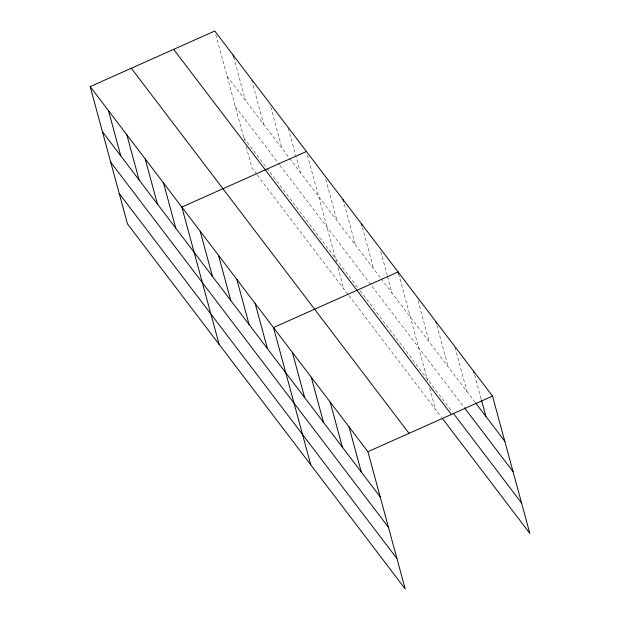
<?xml version="1.0" encoding="UTF-8"?>
<svg xmlns="http://www.w3.org/2000/svg" width="620" height="620" viewBox="0 0 620 620"><rect width="100%" height="100%" fill="white"/><g stroke="black" fill="none" stroke-linecap="round" stroke-linejoin="round"><path stroke-width="0.46" stroke-dasharray="3.1 2.33" d="M227.06 76.19L288.928 157.511M289.494 158.263L380.579 277.993M381.153 278.744L475.036 402.155M235.321 106.586L279.426 164.571M280 165.323L463.838 406.976M243.831 137.911L359.538 290.013M360.112 290.764L452.313 411.967M256.672 174.336L252.084 168.307L246.078 146.204M257.246 175.088L348.324 294.81M348.897 295.562L441.688 417.539M474.633 374.953L481.151 398.924M454.995 347.355L467.023 391.623M436.86 325.298L448.136 366.8M417.973 300.475L429.249 341.969M398.59 273.8L427.637 380.711M429.637 388.081L435.395 409.27M380.757 251.549L387.275 275.528M387.523 276.45L392.034 293.051M362.429 227.455L373.705 268.956M344.348 204.282L355.376 244.861M325.763 179.265L337.04 220.759M307.435 155.171L336.482 262.074M337.985 267.6L343.744 288.788M288.354 128.301L300.382 172.569M270.777 106.973L282.053 148.475M251.697 80.112L263.717 124.38M233.616 56.939L245.388 100.285M215.783 34.689L244.582 140.67"/><path stroke-width="0.93" d="M90.179 86.606L367.916 451.693L405.216 589L127.48 223.913L90.179 86.606L214.784 31L492.52 396.087L529.821 533.394L442.262 418.291M306.435 151.482L181.831 207.08L219.139 344.394M367.916 451.693L492.52 396.087M475.61 402.907L504.796 441.277M464.411 407.728L513.05 471.673M453.46 413.47L521.56 502.998M173.662 49.352L451.399 414.439M131.3 68.254L409.029 433.341M102.455 131.789L380.192 496.876M110.717 162.192L388.446 527.279M119.226 193.51L396.955 558.597M473.634 371.264L474.13 373.108M481.399 399.846L485.91 416.446M435.86 321.61L436.364 323.454M398.59 273.8L398.087 271.955L273.482 327.562L310.791 464.868M361.429 223.766L361.925 225.61M343.092 199.671L343.596 201.516M349.029 426.862L361.305 472.053M330.142 402.039L342.418 447.229M233.112 55.095L233.616 56.939M311.256 377.216L323.531 422.398M292.369 352.385L304.645 397.575M255.153 303.467L267.429 348.657M236.825 279.372L249.101 324.554M218.488 255.277L230.772 300.46M200.159 231.175L212.435 276.365M163.502 182.985L175.778 228.176M145.165 158.891L157.449 204.081M126.837 134.796L139.113 179.986M108.508 110.701L120.784 155.891"/></g></svg>
